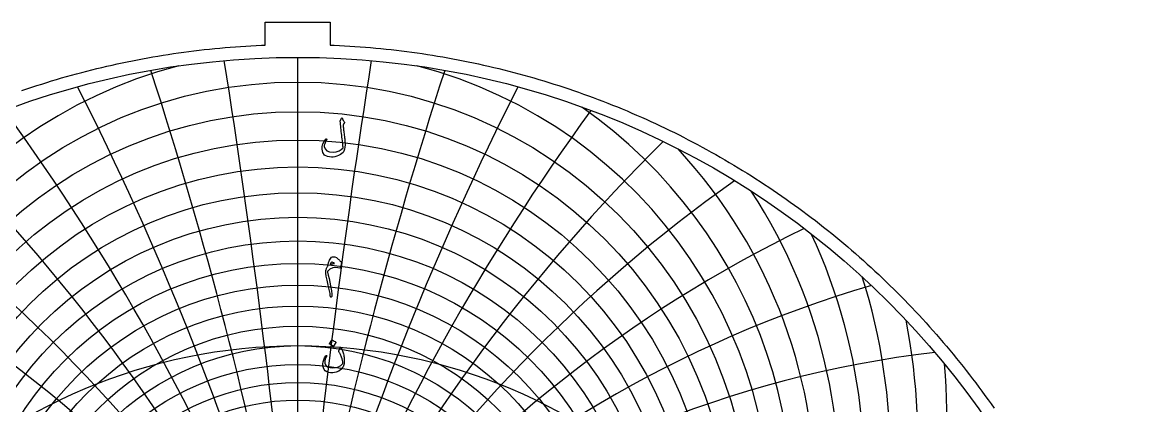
# Model space of a CAD drawing. Header units: millimetres. Extents: x -128 to 128, y -128 to 131.
# Drawn here: x -41.6 to 126, y 73.4 to 131.3 of the extents above; entities that cross this region are included whole.
import ezdxf

# ---------------------------------------------------------------- set-up
doc = ezdxf.new("R2010")
doc.units = ezdxf.units.MM
for name, color, linetype in [('CUT_OUTER', 1, 'Continuous'), ('ENGRAVE', 7, 'Continuous'), ('ENGRAVE_FINE', 8, 'Continuous'), ('TEXT', 5, 'Continuous')]:
    doc.layers.add(name, color=color, linetype=linetype)

msp = doc.modelspace()

# ---------------------------------------------------------------- linework, layer by layer
at = {"layer": 'CUT_OUTER'}
msp.add_lwpolyline([(-41.6235, 120.9905), (-40.8803, 121.2436), (-40.1356, 121.4921), (-39.3894, 121.7361), (-38.6417, 121.9755), (-37.8925, 122.2103), (-37.1419, 122.4405), (-36.3899, 122.6661), (-35.6366, 122.8871), (-34.8819, 123.1034), (-34.1259, 123.3151), (-33.3686, 123.5222), (-32.6101, 123.7246), (-31.8503, 123.9224), (-31.0893, 124.1155), (-30.3272, 124.3039), (-29.5639, 124.4877), (-28.7995, 124.6667), (-28.034, 124.8411), (-27.2675, 125.0108), (-26.4999, 125.1757), (-25.7313, 125.336), (-24.9618, 125.4915), (-24.1913, 125.6423), (-23.42, 125.7883), (-22.6477, 125.9297), (-21.8746, 126.0663), (-21.1006, 126.1981), (-20.3259, 126.3252), (-19.5504, 126.4476), (-18.7742, 126.5651), (-17.9972, 126.6779), (-17.2196, 126.786), (-16.4413, 126.8893), (-15.6624, 126.9878), (-14.883, 127.0815), (-14.1029, 127.1704), (-13.3224, 127.2545), (-12.5413, 127.3339), (-11.7598, 127.4084), (-10.9778, 127.4782), (-10.1954, 127.5432), (-9.4126, 127.6033), (-8.6294, 127.6587), (-7.846, 127.7092), (-7.0622, 127.755), (-6.2782, 127.7959), (-5.4939, 127.832), (-4.9, 127.8557), (-4.9, 131.31), (4.9, 131.31), (4.9, 127.8557), (5.4939, 127.832), (6.2782, 127.7959), (7.0622, 127.755), (7.846, 127.7092), (8.6294, 127.6587), (9.4126, 127.6033), (10.1954, 127.5432), (10.9778, 127.4782), (11.7598, 127.4084), (12.5413, 127.3339), (13.3224, 127.2545), (14.1029, 127.1704), (14.883, 127.0815), (15.6624, 126.9878), (16.4413, 126.8893), (17.2196, 126.786), (17.9972, 126.6779), (18.7742, 126.5651), (19.5504, 126.4476), (20.3259, 126.3252), (21.1006, 126.1981), (21.8746, 126.0663), (22.6477, 125.9297), (23.42, 125.7883), (24.1913, 125.6423), (24.9618, 125.4915), (25.7313, 125.336), (26.4999, 125.1757), (27.2675, 125.0108), (28.034, 124.8411), (28.7995, 124.6667), (29.5639, 124.4877), (30.3272, 124.3039), (31.0893, 124.1155), (31.8503, 123.9224), (32.6101, 123.7246), (33.3686, 123.5222), (34.1259, 123.3151), (34.8819, 123.1034), (35.6366, 122.8871), (36.3899, 122.6661), (37.1419, 122.4405), (37.8925, 122.2103), (38.6417, 121.9755), (39.3894, 121.7361), (40.1356, 121.4921), (40.8803, 121.2436), (41.6235, 120.9905), (42.3651, 120.7328), (43.1051, 120.4706), (43.8434, 120.2038), (44.5802, 119.9325), (45.3152, 119.6567), (46.0486, 119.3764), (46.7802, 119.0916), (47.51, 118.8024), (48.2381, 118.5086), (48.9643, 118.2104), (49.6887, 117.9077), (50.4113, 117.6006), (51.1319, 117.2891), (51.8506, 116.9731), (52.5674, 116.6528), (53.2822, 116.328), (53.9949, 115.9989), (54.7057, 115.6654), (55.4144, 115.3276), (56.1209, 114.9854), (56.8254, 114.6389), (57.5278, 114.288), (58.2279, 113.9329), (58.9259, 113.5735), (59.6217, 113.2098), (60.3152, 112.8418), (61.0065, 112.4696), (61.6954, 112.0932), (62.382, 111.7125), (63.0663, 111.3276), (63.7482, 110.9386), (64.4277, 110.5453), (65.1048, 110.1479), (65.7794, 109.7464), (66.4516, 109.3407), (67.1212, 108.9309), (67.7884, 108.517), (68.4529, 108.099), (69.1149, 107.677), (69.7743, 107.2509), (70.4311, 106.8207), (71.0852, 106.3865), (71.7366, 105.9484), (72.3854, 105.5062), (73.0314, 105.0601), (73.6747, 104.61), (74.3151, 104.1559), (74.9528, 103.698), (75.5877, 103.2361), (76.2197, 102.7704), (76.8489, 102.3008), (77.4751, 101.8273), (78.0985, 101.35), (78.7189, 100.8689), (79.3363, 100.384), (79.9508, 99.8953), (80.5622, 99.4029), (81.1706, 98.9067), (81.776, 98.4068), (82.3782, 97.9032), (82.9774, 97.3958), (83.5735, 96.8849), (84.1664, 96.3703), (84.7561, 95.852), (85.3426, 95.3301), (85.926, 94.8047), (86.5061, 94.2757), (87.0829, 93.7431), (87.6565, 93.207), (88.2267, 92.6674), (88.7936, 92.1243), (89.3572, 91.5778), (89.9175, 91.0277), (90.4743, 90.4743), (91.0277, 89.9175), (91.5778, 89.3572), (92.1243, 88.7936), (92.6674, 88.2267), (93.207, 87.6565), (93.7431, 87.0829), (94.2757, 86.5061), (94.8047, 85.926), (95.3301, 85.3426), (95.852, 84.7561), (96.3703, 84.1664), (96.8849, 83.5735), (97.3958, 82.9774), (97.9032, 82.3782), (98.4068, 81.776), (98.9067, 81.1706), (99.4029, 80.5622), (99.8953, 79.9508), (100.384, 79.3363), (100.8689, 78.7189), (101.35, 78.0985), (101.8273, 77.4751), (102.3008, 76.8489), (102.7704, 76.2197), (103.2361, 75.5877), (103.698, 74.9528), (104.1559, 74.3151), (104.61, 73.6747), (105.0601, 73.0314)], dxfattribs=at)
at = {"layer": 'ENGRAVE'}
msp.add_lwpolyline([(0, -126), (0, 126)], dxfattribs=at)
for centre, radius in [((0, 0), 126), ((0, 49.6626), 59.7897), ((0, 44.3606), 47.2408), ((0, 0), 82.4783), ((0, 40.6174), 36.2949)]:
    msp.add_circle(centre, radius, dxfattribs=at)
for centre, radius, start, end in [((0, 57.2308), 74.7621, 124.982709, 55.017291), ((0, 68.3283), 93.5444, 168.920146, 11.079854)]:
    msp.add_arc(centre, radius, start, end, dxfattribs=at)
at = {"layer": 'ENGRAVE_FINE'}
for centre, radius in [((0, 53.868), 68.4111), ((0, 52.3639), 65.4272), ((0, 50.965), 62.5566), ((0, 48.4493), 57.1181), ((0, 47.3181), 54.534), ((0, 46.2632), 52.0306), ((0, 45.2789), 49.6014), ((0, 43.5037), 44.9434), ((0, 42.7044), 42.7044), ((0, 41.959), 40.5193), ((0, 41.2643), 38.3841), ((0, 40.0156), 34.2482)]:
    msp.add_circle(centre, radius, dxfattribs=at)
for centre, radius, start, end in [((0, 55.4866), 71.5188, 104.545134, 75.454866), ((-650.2594, -79.6483), 660.2907, 4.048864, 17.9673063), ((-650.2594, -79.6483), 660.2907, 4.048864, 17.9673063), ((-1310.5502, -79.6483), 1315.5562, 2.0212045, 8.9718259), ((-1310.5502, -79.6483), 1315.5562, 2.0212045, 8.9718259), ((650.2594, -79.6483), 660.2907, 162.0326937, 175.951136), ((650.2594, -79.6483), 660.2907, 162.0326937, 175.951136), ((1310.5502, -79.6483), 1315.5562, 171.0281741, 177.9787955), ((1310.5502, -79.6483), 1315.5562, 171.0281741, 177.9787955), ((-427.9105, -79.6483), 443.0056, 6.089508, 27.009963), ((-427.9105, -79.6483), 443.0056, 6.089508, 27.009963), ((427.9105, -79.6483), 443.0056, 152.990037, 173.910492), ((427.9105, -79.6483), 443.0056, 152.990037, 173.910492), ((-315.021, -79.6483), 335.2384, 8.149817, 36.122961), ((-315.021, -79.6483), 335.2384, 8.149817, 36.122961), ((315.021, -79.6483), 335.2384, 143.877039, 171.850183), ((315.021, -79.6483), 335.2384, 143.877039, 171.850183), ((-245.8855, -79.6483), 271.3046, 10.236701, 45.328697), ((-245.8855, -79.6483), 271.3046, 10.236701, 45.328697), ((245.8855, -79.6483), 271.3046, 134.671303, 169.763299), ((245.8855, -79.6483), 271.3046, 134.671303, 169.763299), ((0, 59.1126), 78.1542, 137.236305, 42.763695), ((-198.594, -79.6483), 229.3166, 12.357385, 54.648053), ((-198.594, -79.6483), 229.3166, 12.357385, 54.648053), ((198.594, -79.6483), 229.3166, 125.351947, 167.642615), ((198.594, -79.6483), 229.3166, 125.351947, 167.642615), ((0, 61.1462), 81.7103, 146.875301, 33.124699), ((0, 63.3474), 85.4474, 155.077597, 24.922403), ((-163.749, -79.6483), 199.9006, 14.519498, 64.099169), ((-163.749, -79.6483), 199.9006, 14.519498, 64.099169), ((163.749, -79.6483), 199.9006, 115.900831, 165.480502), ((163.749, -79.6483), 199.9006, 115.900831, 165.480502), ((0, 65.7344), 89.3847, 162.33792, 17.66208), ((-136.6444, -79.6483), 178.3766, 16.731177, 73.695482), ((-136.6444, -79.6483), 178.3766, 16.731177, 73.695482), ((136.6444, -79.6483), 178.3766, 106.304518, 163.268823), ((136.6444, -79.6483), 178.3766, 106.304518, 163.268823), ((-114.6583, -79.6483), 162.1513, 19.001174, 83.442791), ((-114.6583, -79.6483), 162.1513, 19.001174, 83.442791), ((114.6583, -79.6483), 162.1513, 96.557209, 160.998826), ((114.6583, -79.6483), 162.1513, 96.557209, 160.998826), ((0, 71.1533), 97.9522, 174.984773, 5.015227)]:
    msp.add_arc(centre, radius, start, end, dxfattribs=at)
at = {"layer": 'TEXT'}
for points in [[(6.5722, 116.8024), (6.5849, 116.8246), (6.6012, 116.8405), (6.6212, 116.85), (6.6448, 116.8532), (6.6683, 116.8491), (6.6883, 116.8368), (6.7046, 116.8164), (6.7173, 116.7878), (6.7849, 116.6214), (6.8571, 116.4776), (6.9337, 116.3564), (7.0149, 116.258), (7.039, 116.2226), (7.0458, 116.1818), (7.0353, 116.1355), (7.0077, 116.0838), (6.99, 116.0589), (6.9732, 116.0348), (6.9573, 116.0117), (6.9423, 115.9895), (6.9283, 115.9686), (6.9151, 115.9495), (6.9029, 115.9323), (6.8915, 115.9169), (6.8725, 115.8887), (6.8589, 115.8552), (6.8507, 115.8162), (6.848, 115.7717), (6.8566, 115.6463), (6.8679, 115.5095), (6.882, 115.3614), (6.8988, 115.202), (6.9178, 115.0312), (6.9387, 114.849), (6.9614, 114.6556), (6.9859, 114.4507), (7.0133, 114.2464), (7.0376, 114.0543), (7.0587, 113.8744), (7.0766, 113.7068), (7.0918, 113.551), (7.1047, 113.4065), (7.1154, 113.2733), (7.1238, 113.1515), (7.1333, 112.7909), (7.1038, 112.4493), (7.0353, 112.1268), (6.9278, 111.8233), (6.823, 111.645), (6.6611, 111.4804), (6.442, 111.3293), (6.1657, 111.1919), (5.8663, 111.078), (5.5851, 110.9977), (5.322, 110.951), (5.077, 110.9378), (4.4637, 111.0222), (4.0246, 111.2536), (3.7597, 111.6319), (3.669, 112.1572), (3.7007, 112.5487), (3.8032, 112.932), (3.9765, 113.3071), (4.2206, 113.6741), (4.2392, 113.6954), (4.2587, 113.7086), (4.2791, 113.7136), (4.3004, 113.7104), (4.3231, 113.7018), (4.3403, 113.6905), (4.3521, 113.6764), (4.3585, 113.6596), (4.363, 113.6347), (4.3621, 113.6106), (4.3557, 113.5875), (4.344, 113.5653), (4.1775, 113.2409), (4.0627, 112.9647), (3.9996, 112.7365), (3.9883, 112.5564), (4.1094, 112.1685), (4.3712, 111.8977), (4.7735, 111.7439), (5.3165, 111.7072), (5.806, 111.7603), (6.222, 111.8832), (6.5645, 112.076), (6.8335, 112.3386), (6.8278, 112.4654), (6.818, 112.6135), (6.8042, 112.783), (6.7863, 112.9737), (6.7638, 113.1863), (6.7364, 113.421), (6.704, 113.678), (6.6665, 113.9572), (6.6311, 114.2452), (6.5976, 114.5288), (6.5658, 114.8077), (6.5359, 115.0822), (6.5082, 115.3521), (6.4833, 115.6175), (6.461, 115.8783), (6.4415, 116.1346), (6.4125, 116.3814), (6.4139, 116.4095), (6.4179, 116.4358), (6.4247, 116.4603), (6.4343, 116.483)], [(4.5145, 94.4659), (4.5342, 94.5818), (4.5572, 94.6973), (4.5832, 94.8123), (4.6125, 94.9268), (4.6458, 95.04), (4.6842, 95.1509), (4.7275, 95.2595), (4.7758, 95.3659), (4.8829, 95.5587), (4.9935, 95.7089), (5.1079, 95.8164), (5.2258, 95.8812), (5.4054, 95.9125), (5.6032, 95.8758), (5.8192, 95.771), (6.0532, 95.5982), (6.1176, 95.5428), (6.1802, 95.4857), (6.241, 95.4267), (6.3, 95.3659), (6.3576, 95.3033), (6.4143, 95.2389), (6.4701, 95.1727), (6.525, 95.1046), (6.5531, 95.0652), (6.5722, 95.0266), (6.5822, 94.9889), (6.5831, 94.9522), (6.5586, 94.8041), (6.5359, 94.6719), (6.515, 94.5555), (6.496, 94.455), (6.4792, 94.3718), (6.4651, 94.3071), (6.4538, 94.2611), (6.4452, 94.2337), (6.4238, 94.2001), (6.3962, 94.1792), (6.3621, 94.1711), (6.3218, 94.1756), (5.7597, 94.2545), (5.2712, 94.2082), (4.8561, 94.0368), (4.5145, 93.7401), (4.4905, 93.7038), (4.4764, 93.6675), (4.4723, 93.6312), (4.4782, 93.5949), (4.6061, 93.1059), (4.7286, 92.597), (4.8457, 92.068), (4.9573, 91.5191), (5.0834, 90.7806), (5.1351, 90.249), (5.1124, 89.9242), (5.0153, 89.8062), (4.9759, 89.8153), (4.9446, 89.8498), (4.9214, 89.9097), (4.9065, 89.9949), (4.8888, 90.1728), (4.8647, 90.3578), (4.8343, 90.5502), (4.7976, 90.7498), (4.7554, 90.9562), (4.7087, 91.1689), (4.6574, 91.388), (4.6016, 91.6135), (4.4152, 92.3697), (4.2913, 92.9689), (4.2301, 93.4112), (4.2315, 93.6966), (4.2521, 93.8292), (4.2777, 93.9515), (4.3083, 94.0633), (4.344, 94.1647), (4.3832, 94.2557), (4.4247, 94.3362), (4.4685, 94.4063), (4.5145, 94.4659)], [(4.8919, 94.7345), (4.9591, 94.7624), (5.0298, 94.788), (5.1042, 94.8113), (5.1823, 94.8324), (5.2635, 94.8513), (5.3474, 94.8678), (5.434, 94.8821), (5.5234, 94.8941), (5.3977, 94.9899), (5.2893, 95.052), (5.1981, 95.0806), (5.1242, 95.0756), (5.0362, 95.0325), (4.9681, 94.9613), (4.9201, 94.8619), (4.8919, 94.7345)], [(6.5032, 82.2009), (6.564, 82.0785), (6.623, 81.9505), (6.6801, 81.8172), (6.7355, 81.6784), (6.7881, 81.5332), (6.8371, 81.3808), (6.8825, 81.2211), (6.9242, 81.0542), (6.96, 80.8879), (6.9877, 80.723), (7.0072, 80.5595), (7.0185, 80.3973), (7.0217, 80.236), (7.0167, 80.0752), (7.0036, 79.9149), (6.9823, 79.755), (6.9469, 79.5871), (6.8988, 79.432), (6.838, 79.2895), (6.7645, 79.1598), (6.5146, 78.8645), (6.1857, 78.639), (5.7779, 78.4834), (5.2911, 78.3977), (4.9391, 78.3891), (4.6306, 78.4358), (4.3657, 78.5379), (4.1444, 78.6953), (3.9779, 78.8976), (3.8631, 79.1344), (3.8001, 79.4057), (3.7887, 79.7114), (3.83, 80.0353), (3.9175, 80.3465), (4.0514, 80.645), (4.2315, 80.9308), (4.26, 80.9634), (4.2877, 80.9816), (4.3145, 80.9852), (4.3403, 80.9743), (4.3644, 80.9516), (4.3712, 80.9199), (4.3607, 80.8791), (4.3331, 80.8292), (4.1534, 80.4694), (4.0645, 80.1451), (4.0663, 79.8561), (4.1589, 79.6025), (4.3281, 79.3993), (4.5671, 79.2542), (4.8761, 79.1671), (5.2548, 79.138), (5.7126, 79.1829), (6.1204, 79.3032), (6.4783, 79.4987), (6.7863, 79.7695), (6.7926, 79.779), (6.7972, 79.7931), (6.7999, 79.8117), (6.8008, 79.8348), (6.7904, 80.0167), (6.7518, 80.2286), (6.6851, 80.4703), (6.5903, 80.7421), (6.5368, 80.8788), (6.4851, 81.0061), (6.4352, 81.1238), (6.3871, 81.232), (6.3404, 81.3302), (6.2946, 81.418), (6.2496, 81.4953), (6.2056, 81.5622), (6.1848, 81.5972), (6.173, 81.6294), (6.1703, 81.6588), (6.1766, 81.6856), (6.3944, 82.2227), (6.4148, 82.254), (6.4397, 82.2608), (6.4692, 82.2431), (6.5032, 82.2009)], [(5.1605, 83.2896), (5.1696, 83.2987), (5.1823, 83.3042), (5.1986, 83.306), (5.2185, 83.3042), (5.3596, 83.247), (5.4925, 83.1771), (5.6173, 83.0946), (5.7339, 82.9993), (5.7452, 82.9848), (5.7502, 82.9703), (5.7488, 82.9558), (5.7411, 82.9413), (5.4, 82.3896), (5.3873, 82.3765), (5.371, 82.3733), (5.351, 82.3801), (5.3274, 82.3969), (5.307, 82.4114), (5.2748, 82.4332), (5.2308, 82.4622), (5.175, 82.4985), (5.1065, 82.5421), (5.0244, 82.5929), (4.9287, 82.6509), (4.8194, 82.7163), (4.8048, 82.7271), (4.7976, 82.738), (4.7976, 82.7489), (4.8048, 82.7598)]]:
    msp.add_lwpolyline(points, close=True, dxfattribs=at)

doc.saveas('drawing.dxf')
